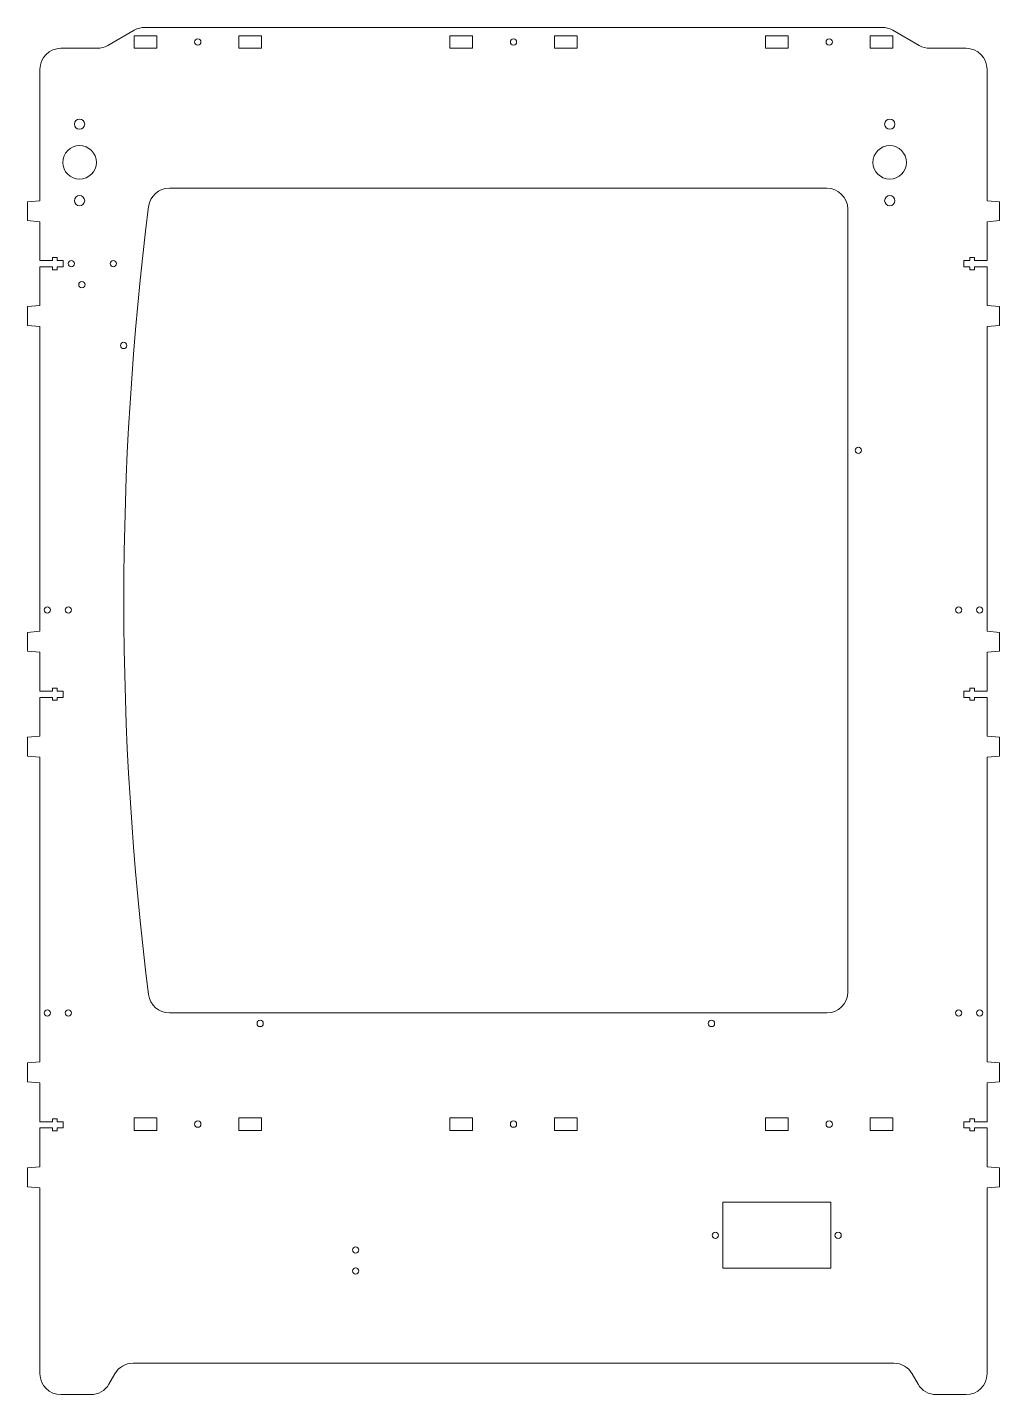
# Model space of a CAD drawing. Header units: millimetres. Extents: x -232 to 232, y 0 to 652.
import ezdxf

# ---------------------------------------------------------------- set-up
doc = ezdxf.new("R2010")
doc.units = ezdxf.units.MM

msp = doc.modelspace()

# ---------------------------------------------------------------- linework, layer by layer
at = {"color": 7, "linetype": 'Continuous', "lineweight": 15}
for p, q in [((-175.78, 652), (175.78, 652)), ((-180.78, 650.66), (-193.46, 643.34)), ((-180.92, 648), (-180.92, 642)), ((-170.12, 648), (-180.92, 648)), ((-170.12, 642), (-170.12, 648)), ((-120.12, 648), (-130.92, 648)), ((-130.92, 648), (-130.92, 642)), ((-120.12, 642), (-120.12, 648)), ((-19.6, 648), (-30.4, 648)), ((-30.4, 648), (-30.4, 642)), ((-19.6, 642), (-19.6, 648)), ((19.6, 642), (19.6, 648)), ((19.6, 648), (30.4, 648)), ((30.4, 648), (30.4, 642)), ((120.12, 642), (120.12, 648)), ((120.12, 648), (130.92, 648)), ((130.92, 648), (130.92, 642)), ((170.12, 642), (170.12, 648)), ((170.12, 648), (180.92, 648)), ((180.78, 650.66), (193.46, 643.34)), ((180.92, 648), (180.92, 642)), ((-198.46, 642), (-215.78, 642)), ((-180.92, 642), (-170.12, 642)), ((-130.92, 642), (-120.12, 642)), ((-30.4, 642), (-19.6, 642)), ((30.4, 642), (19.6, 642)), ((130.92, 642), (120.12, 642)), ((180.92, 642), (170.12, 642)), ((198.46, 642), (215.78, 642)), ((-225.78, 632), (-225.78, 569.33)), ((225.78, 632), (225.78, 569.33)), ((-164.04, 575.3), (149.38, 575.3)), ((-225.78, 569.33), (-231.78, 568.83)), ((-231.78, 559.83), (-231.78, 568.83)), ((231.78, 568.83), (225.78, 569.33)), ((231.78, 559.83), (231.78, 568.83)), ((159.38, 565.3), (159.38, 192)), ((-231.78, 559.83), (-225.78, 559.33)), ((-225.78, 559.33), (-225.78, 540.83)), ((225.78, 559.33), (231.78, 559.83)), ((225.78, 559.33), (225.78, 540.83)), ((-219.78, 540.83), (-219.78, 542.23)), ((-219.78, 542.23), (-217.58, 542.23)), ((-217.58, 542.23), (-217.58, 540.83)), ((217.58, 542.23), (217.58, 540.83)), ((219.78, 542.23), (217.58, 542.23)), ((219.78, 540.83), (219.78, 542.23)), ((-225.78, 540.83), (-219.78, 540.83)), ((-219.78, 537.83), (-225.78, 537.83)), ((-225.78, 537.83), (-225.78, 519.33)), ((-219.78, 536.43), (-219.78, 537.83)), ((-217.58, 536.43), (-219.78, 536.43)), ((-217.58, 540.83), (-214.78, 540.83)), ((-214.78, 537.83), (-217.58, 537.83)), ((-217.58, 537.83), (-217.58, 536.43)), ((-214.78, 540.83), (-214.78, 537.83)), ((214.78, 540.83), (214.78, 537.83)), ((217.58, 540.83), (214.78, 540.83)), ((214.78, 537.83), (217.58, 537.83)), ((217.58, 537.83), (217.58, 536.43)), ((217.58, 536.43), (219.78, 536.43)), ((225.78, 540.83), (219.78, 540.83)), ((219.78, 537.83), (225.78, 537.83)), ((219.78, 536.43), (219.78, 537.83)), ((225.78, 537.83), (225.78, 519.33)), ((-225.78, 519.33), (-231.78, 518.83)), ((-231.78, 509.83), (-231.78, 518.83)), ((231.78, 518.83), (225.78, 519.33)), ((231.78, 509.83), (231.78, 518.83)), ((-231.78, 509.83), (-225.78, 509.33)), ((-225.78, 509.33), (-225.78, 364)), ((225.78, 509.33), (231.78, 509.83)), ((225.78, 509.33), (225.78, 364)), ((-225.78, 364), (-231.78, 363.5)), ((-231.78, 354.5), (-231.78, 363.5)), ((231.78, 363.5), (225.78, 364)), ((231.78, 354.5), (231.78, 363.5)), ((-231.78, 354.5), (-225.78, 354)), ((-225.78, 354), (-225.78, 335.5)), ((225.78, 354), (231.78, 354.5)), ((225.78, 354), (225.78, 335.5)), ((-225.78, 335.5), (-219.78, 335.5)), ((-219.78, 335.5), (-219.78, 336.9)), ((-219.78, 336.9), (-217.58, 336.9)), ((-217.58, 336.9), (-217.58, 335.5)), ((-217.58, 335.5), (-214.78, 335.5)), ((-214.78, 335.5), (-214.78, 332.5)), ((214.78, 335.5), (214.78, 332.5)), ((217.58, 335.5), (214.78, 335.5)), ((217.58, 336.9), (217.58, 335.5)), ((219.78, 336.9), (217.58, 336.9)), ((219.78, 335.5), (219.78, 336.9)), ((225.78, 335.5), (219.78, 335.5)), ((-219.78, 332.5), (-225.78, 332.5)), ((-225.78, 332.5), (-225.78, 314)), ((-219.78, 331.1), (-219.78, 332.5)), ((-217.58, 331.1), (-219.78, 331.1)), ((-214.78, 332.5), (-217.58, 332.5)), ((-217.58, 332.5), (-217.58, 331.1)), ((214.78, 332.5), (217.58, 332.5)), ((217.58, 332.5), (217.58, 331.1)), ((217.58, 331.1), (219.78, 331.1)), ((219.78, 332.5), (225.78, 332.5)), ((219.78, 331.1), (219.78, 332.5)), ((225.78, 332.5), (225.78, 314)), ((-225.78, 314), (-231.78, 313.5)), ((-231.78, 304.5), (-231.78, 313.5)), ((231.78, 313.5), (225.78, 314)), ((231.78, 304.5), (231.78, 313.5)), ((-231.78, 304.5), (-225.78, 304)), ((-225.78, 304), (-225.78, 158.67)), ((225.78, 304), (231.78, 304.5)), ((225.78, 304), (225.78, 158.67)), ((149.38, 182), (-164.04, 182)), ((-225.78, 158.67), (-231.78, 158.17)), ((-231.78, 149.17), (-231.78, 158.17)), ((231.78, 158.17), (225.78, 158.67)), ((231.78, 149.17), (231.78, 158.17)), ((-231.78, 149.17), (-225.78, 148.67)), ((-225.78, 148.67), (-225.78, 130.17)), ((225.78, 148.67), (231.78, 149.17)), ((225.78, 148.67), (225.78, 130.17)), ((-219.78, 130.17), (-219.78, 131.57)), ((-219.78, 131.57), (-217.58, 131.57)), ((-217.58, 131.57), (-217.58, 130.17)), ((-170.12, 132), (-180.92, 132)), ((-180.92, 132), (-180.92, 126)), ((-170.12, 126), (-170.12, 132)), ((-120.12, 132), (-130.92, 132)), ((-130.92, 132), (-130.92, 126)), ((-120.12, 126), (-120.12, 132)), ((-19.6, 132), (-30.4, 132)), ((-30.4, 132), (-30.4, 126)), ((-19.6, 126), (-19.6, 132)), ((19.6, 126), (19.6, 132)), ((19.6, 132), (30.4, 132)), ((30.4, 132), (30.4, 126)), ((120.12, 126), (120.12, 132)), ((120.12, 132), (130.92, 132)), ((130.92, 132), (130.92, 126)), ((170.12, 126), (170.12, 132)), ((170.12, 132), (180.92, 132)), ((180.92, 132), (180.92, 126)), ((217.58, 131.57), (217.58, 130.17)), ((219.78, 131.57), (217.58, 131.57)), ((219.78, 130.17), (219.78, 131.57)), ((-225.78, 130.17), (-219.78, 130.17)), ((-219.78, 127.17), (-225.78, 127.17)), ((-225.78, 127.17), (-225.78, 108.67)), ((-219.78, 125.77), (-219.78, 127.17)), ((-217.58, 125.77), (-219.78, 125.77)), ((-217.58, 130.17), (-214.78, 130.17)), ((-214.78, 127.17), (-217.58, 127.17)), ((-217.58, 127.17), (-217.58, 125.77)), ((-214.78, 130.17), (-214.78, 127.17)), ((-180.92, 126), (-170.12, 126)), ((-130.92, 126), (-120.12, 126)), ((-30.4, 126), (-19.6, 126)), ((30.4, 126), (19.6, 126)), ((130.92, 126), (120.12, 126)), ((180.92, 126), (170.12, 126)), ((214.78, 130.17), (214.78, 127.17)), ((217.58, 130.17), (214.78, 130.17)), ((214.78, 127.17), (217.58, 127.17)), ((217.58, 127.17), (217.58, 125.77)), ((217.58, 125.77), (219.78, 125.77)), ((225.78, 130.17), (219.78, 130.17)), ((219.78, 127.17), (225.78, 127.17)), ((219.78, 125.77), (219.78, 127.17)), ((225.78, 127.17), (225.78, 108.67)), ((-225.78, 108.67), (-231.78, 108.17)), ((-231.78, 99.17), (-231.78, 108.17)), ((231.78, 108.17), (225.78, 108.67)), ((231.78, 99.17), (231.78, 108.17)), ((-231.78, 99.17), (-225.78, 98.67)), ((-225.78, 98.67), (-225.78, 10)), ((225.78, 98.67), (231.78, 99.17)), ((225.78, 98.67), (225.78, 10)), ((99.77, 60.25), (99.77, 91.75)), ((99.77, 91.75), (151.27, 91.75)), ((151.27, 91.75), (151.27, 60.25)), ((151.27, 60.25), (99.77, 60.25)), ((181.35, 15), (-181.35, 15)), ((-192.89, 5), (-190.01, 10)), ((192.89, 5), (190.01, 10)), ((-215.78, 0), (-201.55, 0)), ((215.78, 0), (201.55, 0))]:
    msp.add_line(p, q, dxfattribs=at)
for centre, radius in [((-150.52, 645), 1.5), ((0, 645), 1.5), ((150.52, 645), 1.5), ((-206.88, 605.85), 2.43), ((179.38, 605.85), 2.43), ((-206.88, 587.6), 8), ((179.38, 587.6), 8), ((-206.88, 569.35), 2.43), ((179.38, 569.35), 2.43), ((-210.78, 539.33), 1.5), ((-190.78, 539.33), 1.5), ((-205.78, 529.33), 1.5), ((-185.84, 500.3), 1.5), ((164.38, 450.3), 1.5), ((-222.28, 374.2), 1.5), ((-212.28, 374.2), 1.5), ((212.28, 374.2), 1.5), ((222.28, 374.2), 1.5), ((-222.28, 182), 1.5), ((-212.28, 182), 1.5), ((212.28, 182), 1.5), ((222.28, 182), 1.5), ((-120.78, 177), 1.5), ((94.38, 177), 1.5), ((-150.52, 129), 1.5), ((0, 129), 1.5), ((150.52, 129), 1.5), ((96.27, 76), 1.5), ((154.77, 76), 1.5), ((-75.26, 69), 1.5), ((-75.26, 59), 1.5)]:
    msp.add_circle(centre, radius, dxfattribs=at)
for centre, radius, start, end in [((-175.78, 642), 10, 90, 120), ((175.78, 642), 10, 60, 90), ((-215.78, 632), 10, 90, 180), ((-198.46, 652), 10, 270, 300), ((198.46, 652), 10, 240, 270), ((215.78, 632), 10, 0, 90), ((-164.04, 565.3), 10, 90, 172.80374), ((149.38, 565.3), 10, 0, 90), ((1314.22, 378.65), 1500, 172.80374, 187.19626), ((-164.04, 192), 10, 187.19626, 270), ((149.38, 192), 10, 270, 0), ((-181.35, 5), 10, 90, 150), ((181.35, 5), 10, 30, 90), ((-215.78, 10), 10, 180, 270), ((215.78, 10), 10, 270, 0), ((-201.55, 10), 10, 270, 330), ((201.55, 10), 10, 210, 270)]:
    msp.add_arc(centre, radius, start, end, dxfattribs=at)

doc.saveas('drawing.dxf')
